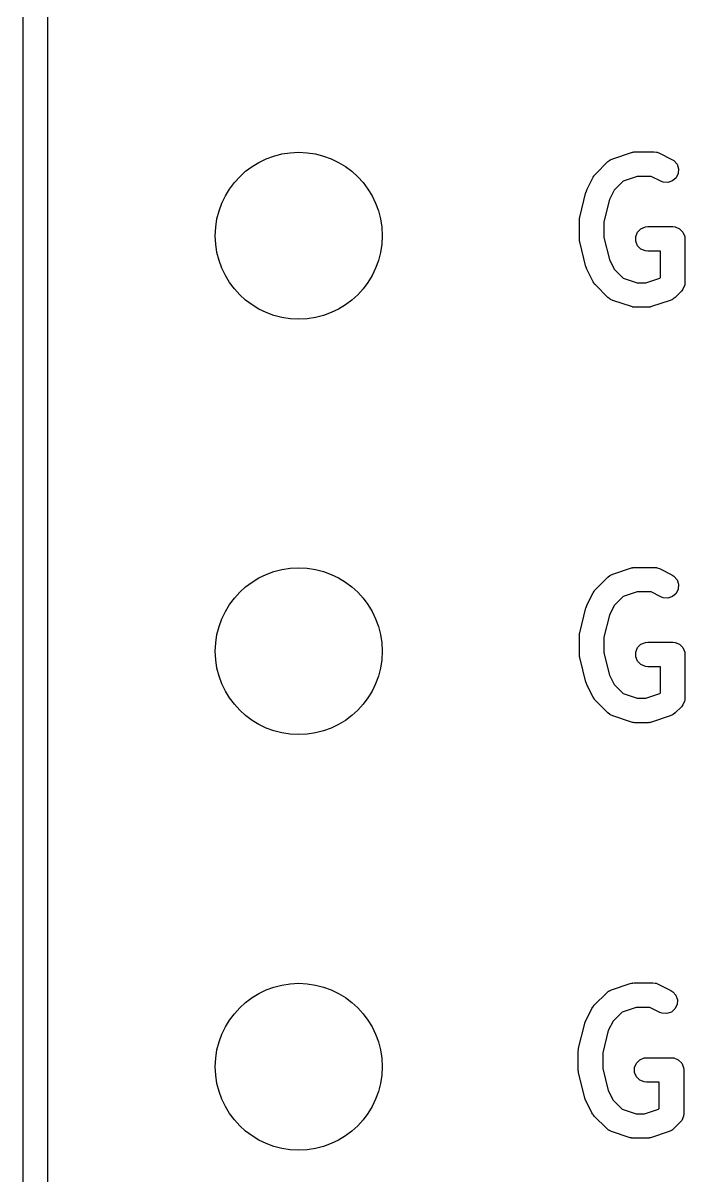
# Model space of a CAD drawing. Extents: x 100 to 226, y -132 to -42.
# Drawn here: x 198.82 to 202.86, y -95.54 to -88.49 of the extents above; entities that cross this region are included whole.
import ezdxf

# ---------------------------------------------------------------- set-up
doc = ezdxf.new("R2010")
doc.units = 0
doc.layers.add('BLACK', color=7, linetype='CONTINUOUS')

msp = doc.modelspace()

# ---------------------------------------------------------------- linework, layer by layer
at = {"layer": 'BLACK', "linetype": 'CONTINUOUS'}
for p, q in [((198.81625, -101.32375), (198.81625, -50.32375)), ((198.96625, -53.06575), (198.96625, -101.24875)), ((202.420389, -89.322989), (202.534675, -89.284894)), ((202.534675, -89.284894), (202.541928, -89.283244)), ((202.541928, -89.283244), (202.54376, -89.282486)), ((202.54376, -89.282486), (202.546414, -89.282224)), ((202.546414, -89.282224), (202.549012, -89.281634)), ((202.549012, -89.281634), (202.550986, -89.281774)), ((202.550986, -89.281774), (202.558392, -89.281045)), ((202.558392, -89.281045), (202.672678, -89.281045)), ((202.672678, -89.281045), (202.68731, -89.282486)), ((202.68731, -89.282486), (202.689799, -89.283517)), ((202.689799, -89.283517), (202.692487, -89.283708)), ((202.692487, -89.283708), (202.706219, -89.288963)), ((202.314883, -89.417297), (202.391073, -89.341107)), ((202.391073, -89.341107), (202.402438, -89.331779)), ((202.402438, -89.331779), (202.40493, -89.330746)), ((202.40493, -89.330746), (202.406964, -89.328983)), ((202.406964, -89.328983), (202.420389, -89.322989)), ((202.706219, -89.288963), (202.782409, -89.327058)), ((202.782409, -89.327058), (202.794852, -89.33489)), ((202.794852, -89.33489), (202.814025, -89.356998)), ((202.814025, -89.356998), (202.823279, -89.384759)), ((202.304798, -89.430489), (202.305556, -89.428662)), ((202.305556, -89.428662), (202.307244, -89.426605)), ((202.307244, -89.426605), (202.308666, -89.424346)), ((202.308666, -89.424346), (202.310164, -89.423046)), ((202.310164, -89.423046), (202.314883, -89.417297)), ((202.821205, -89.413949), (202.808118, -89.440124)), ((202.823279, -89.384759), (202.821205, -89.413949)), ((202.262739, -89.51298), (202.300834, -89.436789)), ((202.300834, -89.436789), (202.304798, -89.430489)), ((202.484619, -89.459692), (202.429555, -89.514756)), ((202.570562, -89.431045), (202.484619, -89.459692)), ((202.654973, -89.431045), (202.570562, -89.431045)), ((202.715327, -89.461222), (202.654973, -89.431045)), ((202.729059, -89.466477), (202.715327, -89.461222)), ((202.758249, -89.468551), (202.729059, -89.466477)), ((202.78601, -89.459297), (202.758249, -89.468551)), ((202.808118, -89.440124), (202.78601, -89.459297)), ((202.218964, -89.680711), (202.25706, -89.52833)), ((202.25706, -89.52833), (202.257445, -89.52725)), ((202.257445, -89.52725), (202.257484, -89.526712)), ((202.257484, -89.526712), (202.259808, -89.520636)), ((202.259808, -89.520636), (202.262007, -89.514485)), ((202.262007, -89.514485), (202.262329, -89.514049)), ((202.262329, -89.514049), (202.262739, -89.51298)), ((202.429555, -89.514756), (202.400585, -89.572696)), ((202.400585, -89.572696), (202.366725, -89.708137)), ((202.216725, -89.698902), (202.216976, -89.696348)), ((202.216725, -89.813188), (202.216725, -89.698902)), ((202.216814, -89.695256), (202.217623, -89.689781)), ((202.216976, -89.696348), (202.216814, -89.695256)), ((202.217623, -89.689781), (202.218166, -89.68427)), ((202.218166, -89.68427), (202.218588, -89.683249)), ((202.218588, -89.683249), (202.218964, -89.680711)), ((202.366725, -89.708137), (202.366725, -89.803952)), ((202.561024, -89.798556), (202.572223, -89.77152)), ((202.572223, -89.77152), (202.592915, -89.750828)), ((202.592915, -89.750828), (202.619951, -89.739629)), ((202.619951, -89.739629), (202.634583, -89.738188)), ((202.634583, -89.738188), (202.786964, -89.738188)), ((202.786964, -89.738188), (202.801596, -89.739629)), ((202.801596, -89.739629), (202.828632, -89.750828)), ((202.828632, -89.750828), (202.849324, -89.77152)), ((202.849324, -89.77152), (202.860523, -89.798556)), ((202.216976, -89.815741), (202.216725, -89.813188)), ((202.216814, -89.816834), (202.216976, -89.815741)), ((202.217623, -89.822308), (202.216814, -89.816834)), ((202.218166, -89.82782), (202.217623, -89.822308)), ((202.218588, -89.82884), (202.218166, -89.82782)), ((202.218964, -89.831379), (202.218588, -89.82884)), ((202.25706, -89.98376), (202.218964, -89.831379)), ((202.366725, -89.803952), (202.400585, -89.939392)), ((202.561024, -89.82782), (202.561024, -89.798556)), ((202.572223, -89.854856), (202.561024, -89.82782)), ((202.860523, -89.798556), (202.861964, -89.813188)), ((202.861964, -89.813188), (202.861964, -90.079854)), ((202.592915, -89.875548), (202.572223, -89.854856)), ((202.619951, -89.886747), (202.592915, -89.875548)), ((202.634583, -89.888188), (202.619951, -89.886747)), ((202.711964, -89.888188), (202.634583, -89.888188)), ((202.711964, -90.048788), (202.711964, -89.888188)), ((202.257445, -89.984839), (202.25706, -89.98376)), ((202.257484, -89.985378), (202.257445, -89.984839)), ((202.259808, -89.991453), (202.257484, -89.985378)), ((202.262007, -89.997605), (202.259808, -89.991453)), ((202.400585, -89.939392), (202.429555, -89.997332)), ((202.262329, -89.99804), (202.262007, -89.997605)), ((202.262739, -89.99911), (202.262329, -89.99804)), ((202.300834, -90.0753), (202.262739, -89.99911)), ((202.429555, -89.997332), (202.48462, -90.052398)), ((202.48462, -90.052398), (202.570562, -90.081045)), ((202.622413, -90.081045), (202.708354, -90.052398)), ((202.708354, -90.052398), (202.711964, -90.048788)), ((202.304797, -90.081596), (202.300834, -90.0753)), ((202.305555, -90.083426), (202.304797, -90.081596)), ((202.307244, -90.085484), (202.305555, -90.083426)), ((202.308666, -90.087743), (202.307244, -90.085484)), ((202.310164, -90.089042), (202.308666, -90.087743)), ((202.314883, -90.094792), (202.310164, -90.089042)), ((202.391073, -90.170983), (202.314883, -90.094792)), ((202.570562, -90.081045), (202.622413, -90.081045)), ((202.839997, -90.132887), (202.801901, -90.170983)), ((202.849325, -90.121522), (202.839997, -90.132887)), ((202.860523, -90.094485), (202.849325, -90.121522)), ((202.861964, -90.079854), (202.860523, -90.094485)), ((202.402438, -90.18031), (202.391073, -90.170983)), ((202.404928, -90.181341), (202.402438, -90.18031)), ((202.406964, -90.183107), (202.404928, -90.181341)), ((202.420389, -90.189101), (202.406964, -90.183107)), ((202.534675, -90.227196), (202.420389, -90.189101)), ((202.772585, -90.189101), (202.6583, -90.227196)), ((202.786011, -90.183107), (202.772585, -90.189101)), ((202.788047, -90.18134), (202.786011, -90.183107)), ((202.790536, -90.18031), (202.788047, -90.18134)), ((202.801901, -90.170983), (202.790536, -90.18031)), ((202.541928, -90.228845), (202.534675, -90.227196)), ((202.54376, -90.229604), (202.541928, -90.228845)), ((202.546414, -90.229865), (202.54376, -90.229604)), ((202.549012, -90.230456), (202.546414, -90.229865)), ((202.550986, -90.230315), (202.549012, -90.230456)), ((202.558392, -90.231045), (202.550986, -90.230315)), ((202.634583, -90.231045), (202.558392, -90.231045)), ((202.641988, -90.230315), (202.634583, -90.231045)), ((202.643963, -90.230456), (202.641988, -90.230315)), ((202.64656, -90.229865), (202.643963, -90.230456)), ((202.649215, -90.229604), (202.64656, -90.229865)), ((202.651046, -90.228845), (202.649215, -90.229604)), ((202.6583, -90.227196), (202.651046, -90.228845)), ((202.420389, -91.862989), (202.534675, -91.824894)), ((202.534675, -91.824894), (202.541928, -91.823244)), ((202.541928, -91.823244), (202.54376, -91.822486)), ((202.54376, -91.822486), (202.546414, -91.822224)), ((202.546414, -91.822224), (202.549012, -91.821634)), ((202.549012, -91.821634), (202.550986, -91.821774)), ((202.550986, -91.821774), (202.558392, -91.821045)), ((202.558392, -91.821045), (202.672678, -91.821045)), ((202.672678, -91.821045), (202.68731, -91.822486)), ((202.68731, -91.822486), (202.689799, -91.823517)), ((202.689799, -91.823517), (202.692487, -91.823708)), ((202.692487, -91.823708), (202.706219, -91.828963)), ((202.314883, -91.957297), (202.391073, -91.881107)), ((202.391073, -91.881107), (202.402438, -91.871779)), ((202.402438, -91.871779), (202.40493, -91.870746)), ((202.40493, -91.870746), (202.406964, -91.868983)), ((202.406964, -91.868983), (202.420389, -91.862989)), ((202.706219, -91.828963), (202.782409, -91.867058)), ((202.782409, -91.867058), (202.794852, -91.87489)), ((202.794852, -91.87489), (202.814025, -91.896998)), ((202.307244, -91.966605), (202.308666, -91.964346)), ((202.308666, -91.964346), (202.310164, -91.963046)), ((202.310164, -91.963046), (202.314883, -91.957297)), ((202.821205, -91.953949), (202.808118, -91.980124)), ((202.814025, -91.896998), (202.823279, -91.924759)), ((202.823279, -91.924759), (202.821205, -91.953949)), ((202.262739, -92.05298), (202.300834, -91.976789)), ((202.300834, -91.976789), (202.304798, -91.970489)), ((202.304798, -91.970489), (202.305556, -91.968662)), ((202.305556, -91.968662), (202.307244, -91.966605)), ((202.484619, -91.999692), (202.429555, -92.054756)), ((202.570562, -91.971045), (202.484619, -91.999692)), ((202.654973, -91.971045), (202.570562, -91.971045)), ((202.715327, -92.001222), (202.654973, -91.971045)), ((202.729059, -92.006477), (202.715327, -92.001222)), ((202.758249, -92.008551), (202.729059, -92.006477)), ((202.78601, -91.999297), (202.758249, -92.008551)), ((202.808118, -91.980124), (202.78601, -91.999297)), ((202.218964, -92.220711), (202.25706, -92.06833)), ((202.25706, -92.06833), (202.257445, -92.06725)), ((202.257445, -92.06725), (202.257484, -92.066712)), ((202.257484, -92.066712), (202.259808, -92.060636)), ((202.259808, -92.060636), (202.262007, -92.054485)), ((202.262007, -92.054485), (202.262329, -92.054049)), ((202.262329, -92.054049), (202.262739, -92.05298)), ((202.429555, -92.054756), (202.400585, -92.112696)), ((202.400585, -92.112696), (202.366725, -92.248137)), ((202.216725, -92.238902), (202.216976, -92.236348)), ((202.216725, -92.353188), (202.216725, -92.238902)), ((202.216814, -92.235256), (202.217623, -92.229781)), ((202.216976, -92.236348), (202.216814, -92.235256)), ((202.217623, -92.229781), (202.218166, -92.22427)), ((202.218166, -92.22427), (202.218588, -92.223249)), ((202.218588, -92.223249), (202.218964, -92.220711)), ((202.366725, -92.248137), (202.366725, -92.343952)), ((202.561024, -92.338556), (202.572223, -92.31152)), ((202.572223, -92.31152), (202.592915, -92.290828)), ((202.592915, -92.290828), (202.619951, -92.279629)), ((202.619951, -92.279629), (202.634583, -92.278188)), ((202.634583, -92.278188), (202.786964, -92.278188)), ((202.786964, -92.278188), (202.801596, -92.279629)), ((202.801596, -92.279629), (202.828632, -92.290828)), ((202.828632, -92.290828), (202.849324, -92.31152)), ((202.849324, -92.31152), (202.860523, -92.338556)), ((202.216976, -92.355741), (202.216725, -92.353188)), ((202.216814, -92.356834), (202.216976, -92.355741)), ((202.217623, -92.362308), (202.216814, -92.356834)), ((202.218166, -92.36782), (202.217623, -92.362308)), ((202.218588, -92.36884), (202.218166, -92.36782)), ((202.218964, -92.371379), (202.218588, -92.36884)), ((202.25706, -92.52376), (202.218964, -92.371379)), ((202.366725, -92.343952), (202.400585, -92.479392)), ((202.561024, -92.36782), (202.561024, -92.338556)), ((202.572223, -92.394856), (202.561024, -92.36782)), ((202.860523, -92.338556), (202.861964, -92.353188)), ((202.861964, -92.353188), (202.861964, -92.619854)), ((202.592915, -92.415548), (202.572223, -92.394856)), ((202.619951, -92.426747), (202.592915, -92.415548)), ((202.634583, -92.428188), (202.619951, -92.426747)), ((202.711964, -92.428188), (202.634583, -92.428188)), ((202.711964, -92.588788), (202.711964, -92.428188)), ((202.257445, -92.524839), (202.25706, -92.52376)), ((202.257484, -92.525378), (202.257445, -92.524839)), ((202.259808, -92.531453), (202.257484, -92.525378)), ((202.400585, -92.479392), (202.429555, -92.537332)), ((202.262007, -92.537605), (202.259808, -92.531453)), ((202.262329, -92.53804), (202.262007, -92.537605)), ((202.262739, -92.53911), (202.262329, -92.53804)), ((202.300834, -92.6153), (202.262739, -92.53911)), ((202.429555, -92.537332), (202.48462, -92.592398)), ((202.48462, -92.592398), (202.570562, -92.621045)), ((202.622413, -92.621045), (202.708354, -92.592398)), ((202.708354, -92.592398), (202.711964, -92.588788)), ((202.304797, -92.621596), (202.300834, -92.6153)), ((202.305555, -92.623426), (202.304797, -92.621596)), ((202.307244, -92.625484), (202.305555, -92.623426)), ((202.308666, -92.627743), (202.307244, -92.625484)), ((202.310164, -92.629042), (202.308666, -92.627743)), ((202.314883, -92.634792), (202.310164, -92.629042)), ((202.391073, -92.710983), (202.314883, -92.634792)), ((202.570562, -92.621045), (202.622413, -92.621045)), ((202.849325, -92.661522), (202.839997, -92.672887)), ((202.859009, -92.638141), (202.849325, -92.661522)), ((202.860523, -92.634486), (202.859009, -92.638141)), ((202.861964, -92.619854), (202.860523, -92.634486)), ((202.402438, -92.72031), (202.391073, -92.710983)), ((202.404928, -92.721341), (202.402438, -92.72031)), ((202.406964, -92.723107), (202.404928, -92.721341)), ((202.420389, -92.729101), (202.406964, -92.723107)), ((202.534675, -92.767196), (202.420389, -92.729101)), ((202.772585, -92.729101), (202.6583, -92.767196)), ((202.786011, -92.723107), (202.772585, -92.729101)), ((202.788047, -92.72134), (202.786011, -92.723107)), ((202.790536, -92.72031), (202.788047, -92.72134)), ((202.801901, -92.710983), (202.790536, -92.72031)), ((202.839997, -92.672887), (202.801901, -92.710983)), ((202.541928, -92.768845), (202.534675, -92.767196)), ((202.54376, -92.769604), (202.541928, -92.768845)), ((202.546414, -92.769865), (202.54376, -92.769604)), ((202.549012, -92.770456), (202.546414, -92.769865)), ((202.550986, -92.770315), (202.549012, -92.770456)), ((202.558392, -92.771045), (202.550986, -92.770315)), ((202.634583, -92.771045), (202.558392, -92.771045)), ((202.641988, -92.770315), (202.634583, -92.771045)), ((202.643963, -92.770456), (202.641988, -92.770315)), ((202.64656, -92.769865), (202.643963, -92.770456)), ((202.649215, -92.769604), (202.64656, -92.769865)), ((202.651046, -92.768845), (202.649215, -92.769604)), ((202.6583, -92.767196), (202.651046, -92.768845)), ((202.536618, -94.362486), (202.539272, -94.362224)), ((202.539272, -94.362224), (202.54187, -94.361634)), ((202.54187, -94.361634), (202.543844, -94.361774)), ((202.543844, -94.361774), (202.55125, -94.361045)), ((202.55125, -94.361045), (202.665536, -94.361045)), ((202.665536, -94.361045), (202.680168, -94.362486)), ((202.307741, -94.497297), (202.383931, -94.421107)), ((202.383931, -94.421107), (202.395296, -94.411779)), ((202.395296, -94.411779), (202.397788, -94.410746)), ((202.397788, -94.410746), (202.399822, -94.408983)), ((202.399822, -94.408983), (202.413247, -94.402989)), ((202.413247, -94.402989), (202.527533, -94.364894)), ((202.527533, -94.364894), (202.534786, -94.363244)), ((202.534786, -94.363244), (202.536618, -94.362486)), ((202.680168, -94.362486), (202.682657, -94.363517)), ((202.682657, -94.363517), (202.685345, -94.363708)), ((202.685345, -94.363708), (202.699077, -94.368963)), ((202.699077, -94.368963), (202.775267, -94.407058)), ((202.775267, -94.407058), (202.78771, -94.41489)), ((202.78771, -94.41489), (202.806883, -94.436998)), ((202.301524, -94.504346), (202.303022, -94.503046)), ((202.303022, -94.503046), (202.307741, -94.497297)), ((202.814063, -94.493949), (202.800976, -94.520124)), ((202.806883, -94.436998), (202.816137, -94.464759)), ((202.816137, -94.464759), (202.814063, -94.493949)), ((202.255597, -94.59298), (202.293692, -94.516789)), ((202.293692, -94.516789), (202.297656, -94.510489)), ((202.297656, -94.510489), (202.298414, -94.508662)), ((202.298414, -94.508662), (202.300102, -94.506605)), ((202.300102, -94.506605), (202.301524, -94.504346)), ((202.477477, -94.539692), (202.422413, -94.594756)), ((202.56342, -94.511045), (202.477477, -94.539692)), ((202.647831, -94.511045), (202.56342, -94.511045)), ((202.708185, -94.541222), (202.647831, -94.511045)), ((202.721917, -94.546477), (202.708185, -94.541222)), ((202.751107, -94.548551), (202.721917, -94.546477)), ((202.778868, -94.539297), (202.751107, -94.548551)), ((202.800976, -94.520124), (202.778868, -94.539297)), ((202.211822, -94.760711), (202.249918, -94.60833)), ((202.249918, -94.60833), (202.250303, -94.60725)), ((202.250303, -94.60725), (202.250342, -94.606712)), ((202.250342, -94.606712), (202.252666, -94.600636)), ((202.252666, -94.600636), (202.254865, -94.594485)), ((202.254865, -94.594485), (202.255187, -94.594049)), ((202.255187, -94.594049), (202.255597, -94.59298)), ((202.422413, -94.594756), (202.393443, -94.652696)), ((202.393443, -94.652696), (202.359583, -94.788137)), ((202.209583, -94.778902), (202.209834, -94.776348)), ((202.209583, -94.893188), (202.209583, -94.778902)), ((202.209672, -94.775256), (202.210481, -94.769781)), ((202.209834, -94.776348), (202.209672, -94.775256)), ((202.210481, -94.769781), (202.211024, -94.76427)), ((202.211024, -94.76427), (202.211446, -94.763249)), ((202.211446, -94.763249), (202.211822, -94.760711)), ((202.359583, -94.788137), (202.359583, -94.883952)), ((202.553882, -94.878556), (202.565081, -94.85152)), ((202.565081, -94.85152), (202.585773, -94.830828)), ((202.585773, -94.830828), (202.612809, -94.819629)), ((202.612809, -94.819629), (202.627441, -94.818188)), ((202.627441, -94.818188), (202.779822, -94.818188)), ((202.779822, -94.818188), (202.794454, -94.819629)), ((202.794454, -94.819629), (202.82149, -94.830828)), ((202.82149, -94.830828), (202.842182, -94.85152)), ((202.842182, -94.85152), (202.853381, -94.878556)), ((202.209834, -94.895741), (202.209583, -94.893188)), ((202.209672, -94.896834), (202.209834, -94.895741)), ((202.210481, -94.902308), (202.209672, -94.896834)), ((202.211024, -94.90782), (202.210481, -94.902308)), ((202.211446, -94.90884), (202.211024, -94.90782)), ((202.211822, -94.911379), (202.211446, -94.90884)), ((202.249918, -95.06376), (202.211822, -94.911379)), ((202.359583, -94.883952), (202.393443, -95.019392)), ((202.553882, -94.90782), (202.553882, -94.878556)), ((202.565081, -94.934856), (202.553882, -94.90782)), ((202.853381, -94.878556), (202.854822, -94.893188)), ((202.854822, -94.893188), (202.854822, -95.159854)), ((202.585773, -94.955548), (202.565081, -94.934856)), ((202.612809, -94.966747), (202.585773, -94.955548)), ((202.627441, -94.968188), (202.612809, -94.966747)), ((202.704822, -94.968188), (202.627441, -94.968188)), ((202.704822, -95.128788), (202.704822, -94.968188)), ((202.250303, -95.064839), (202.249918, -95.06376)), ((202.250342, -95.065378), (202.250303, -95.064839)), ((202.252666, -95.071453), (202.250342, -95.065378)), ((202.393443, -95.019392), (202.422413, -95.077332)), ((202.254865, -95.077605), (202.252666, -95.071453)), ((202.255187, -95.07804), (202.254865, -95.077605)), ((202.255597, -95.07911), (202.255187, -95.07804)), ((202.293692, -95.1553), (202.255597, -95.07911)), ((202.422413, -95.077332), (202.477478, -95.132398)), ((202.477478, -95.132398), (202.56342, -95.161045)), ((202.615271, -95.161045), (202.701212, -95.132398)), ((202.701212, -95.132398), (202.704822, -95.128788)), ((202.297655, -95.161596), (202.293692, -95.1553)), ((202.298413, -95.163426), (202.297655, -95.161596)), ((202.300102, -95.165484), (202.298413, -95.163426)), ((202.301524, -95.167743), (202.300102, -95.165484)), ((202.303022, -95.169042), (202.301524, -95.167743)), ((202.307741, -95.174792), (202.303022, -95.169042)), ((202.383931, -95.250983), (202.307741, -95.174792)), ((202.56342, -95.161045), (202.615271, -95.161045)), ((202.842183, -95.201522), (202.832855, -95.212887)), ((202.853254, -95.174792), (202.842183, -95.201522)), ((202.853381, -95.174486), (202.853254, -95.174792)), ((202.854822, -95.159854), (202.853381, -95.174486)), ((202.395296, -95.26031), (202.383931, -95.250983)), ((202.397786, -95.261341), (202.395296, -95.26031)), ((202.399822, -95.263107), (202.397786, -95.261341)), ((202.413247, -95.269101), (202.399822, -95.263107)), ((202.527533, -95.307196), (202.413247, -95.269101)), ((202.765443, -95.269101), (202.651158, -95.307196)), ((202.778869, -95.263107), (202.765443, -95.269101)), ((202.780905, -95.26134), (202.778869, -95.263107)), ((202.783394, -95.26031), (202.780905, -95.26134)), ((202.794759, -95.250983), (202.783394, -95.26031)), ((202.832855, -95.212887), (202.794759, -95.250983)), ((202.534786, -95.308845), (202.527533, -95.307196)), ((202.536618, -95.309604), (202.534786, -95.308845)), ((202.539272, -95.309865), (202.536618, -95.309604)), ((202.54187, -95.310456), (202.539272, -95.309865)), ((202.543844, -95.310315), (202.54187, -95.310456)), ((202.55125, -95.311045), (202.543844, -95.310315)), ((202.627441, -95.311045), (202.55125, -95.311045)), ((202.634846, -95.310315), (202.627441, -95.311045)), ((202.636821, -95.310456), (202.634846, -95.310315)), ((202.639418, -95.309865), (202.636821, -95.310456)), ((202.642073, -95.309604), (202.639418, -95.309865)), ((202.643904, -95.308845), (202.642073, -95.309604)), ((202.651158, -95.307196), (202.643904, -95.308845))]:
    msp.add_line(p, q, dxfattribs=at)
at = {"layer": 'BLACK'}
for centre in [(200.50125, -89.79375), (200.50125, -92.33375), (200.50125, -94.87375)]:
    msp.add_circle(centre, 0.51, dxfattribs=at)

doc.saveas('drawing.dxf')
